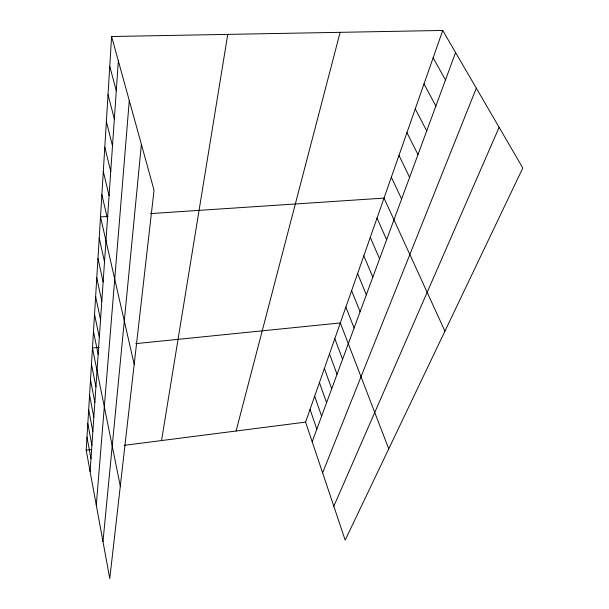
<?xml version="1.0" encoding="UTF-8"?>
<svg xmlns="http://www.w3.org/2000/svg" width="609" height="609" viewBox="0 0 609 609"><rect width="100%" height="100%" fill="white"/><g stroke="black" fill="none" stroke-linecap="round" stroke-linejoin="round"><path stroke-width="0.91" d="M111.592 36.51L154.039 190.175L109.765 578.55L86.196 450.211L111.592 36.51L442.72 30.45L522.804 168.015L345.181 540.122L305.596 422.106L442.72 30.45M90.102 471.48L118.336 60.938M96.298 505.226L129.275 100.523M102.974 541.599L141.379 144.348M161.545 440.558L227.758 34.386M236.079 431.012L340.127 32.33M312.189 441.746L455.585 52.549M322.618 472.843L476.322 88.168M333.823 506.262L499.129 127.342M86.196 450.211L91.662 449.511M124.251 445.339L305.596 422.106M99.092 347.336L92.469 348.005L120.3 486.149M135.746 343.628L340.317 322.937L388.748 448.856M107.96 216.416L100.515 216.911L134.186 364.296M150.446 213.599L384.028 198.1L444.928 331.167M433.136 57.832L445.499 79.939M423.993 83.943L435.884 106.019M415.269 108.859L426.719 130.897M406.941 132.663L417.972 154.633M398.971 155.424L409.613 177.326M391.336 177.219L401.613 199.029M377.017 218.121L386.624 239.718M370.287 237.35L379.59 258.817M363.817 255.81L372.83 277.156M357.605 273.563L366.336 294.771M351.621 290.645L360.094 311.709M345.866 307.096L354.088 328.015M334.805 338.673L342.57 359.287M329.499 353.837L337.036 374.291M324.376 368.46L331.707 388.755M319.436 382.574L326.569 402.709M314.67 396.208L321.605 416.175M310.057 409.37L316.817 429.178M109.757 66.328L116.289 90.749M108.021 94.623L114.34 119.014M106.369 121.518L112.498 145.84M104.801 147.104L110.747 171.335M103.302 171.472L109.072 195.603M101.878 194.72L107.488 218.722M99.214 238.127L104.52 261.84M97.965 258.422L103.134 281.975M96.778 277.856L101.81 301.242M95.628 296.484L100.538 319.702M94.532 314.351L99.32 337.394M93.481 331.517L98.156 354.369M91.464 364.334L95.925 386.799M90.505 380.031L94.859 402.298M89.576 395.127L93.832 417.203M88.686 409.667L92.85 431.537M87.825 423.674L91.898 445.346M86.996 437.178L90.985 458.653"/></g></svg>
